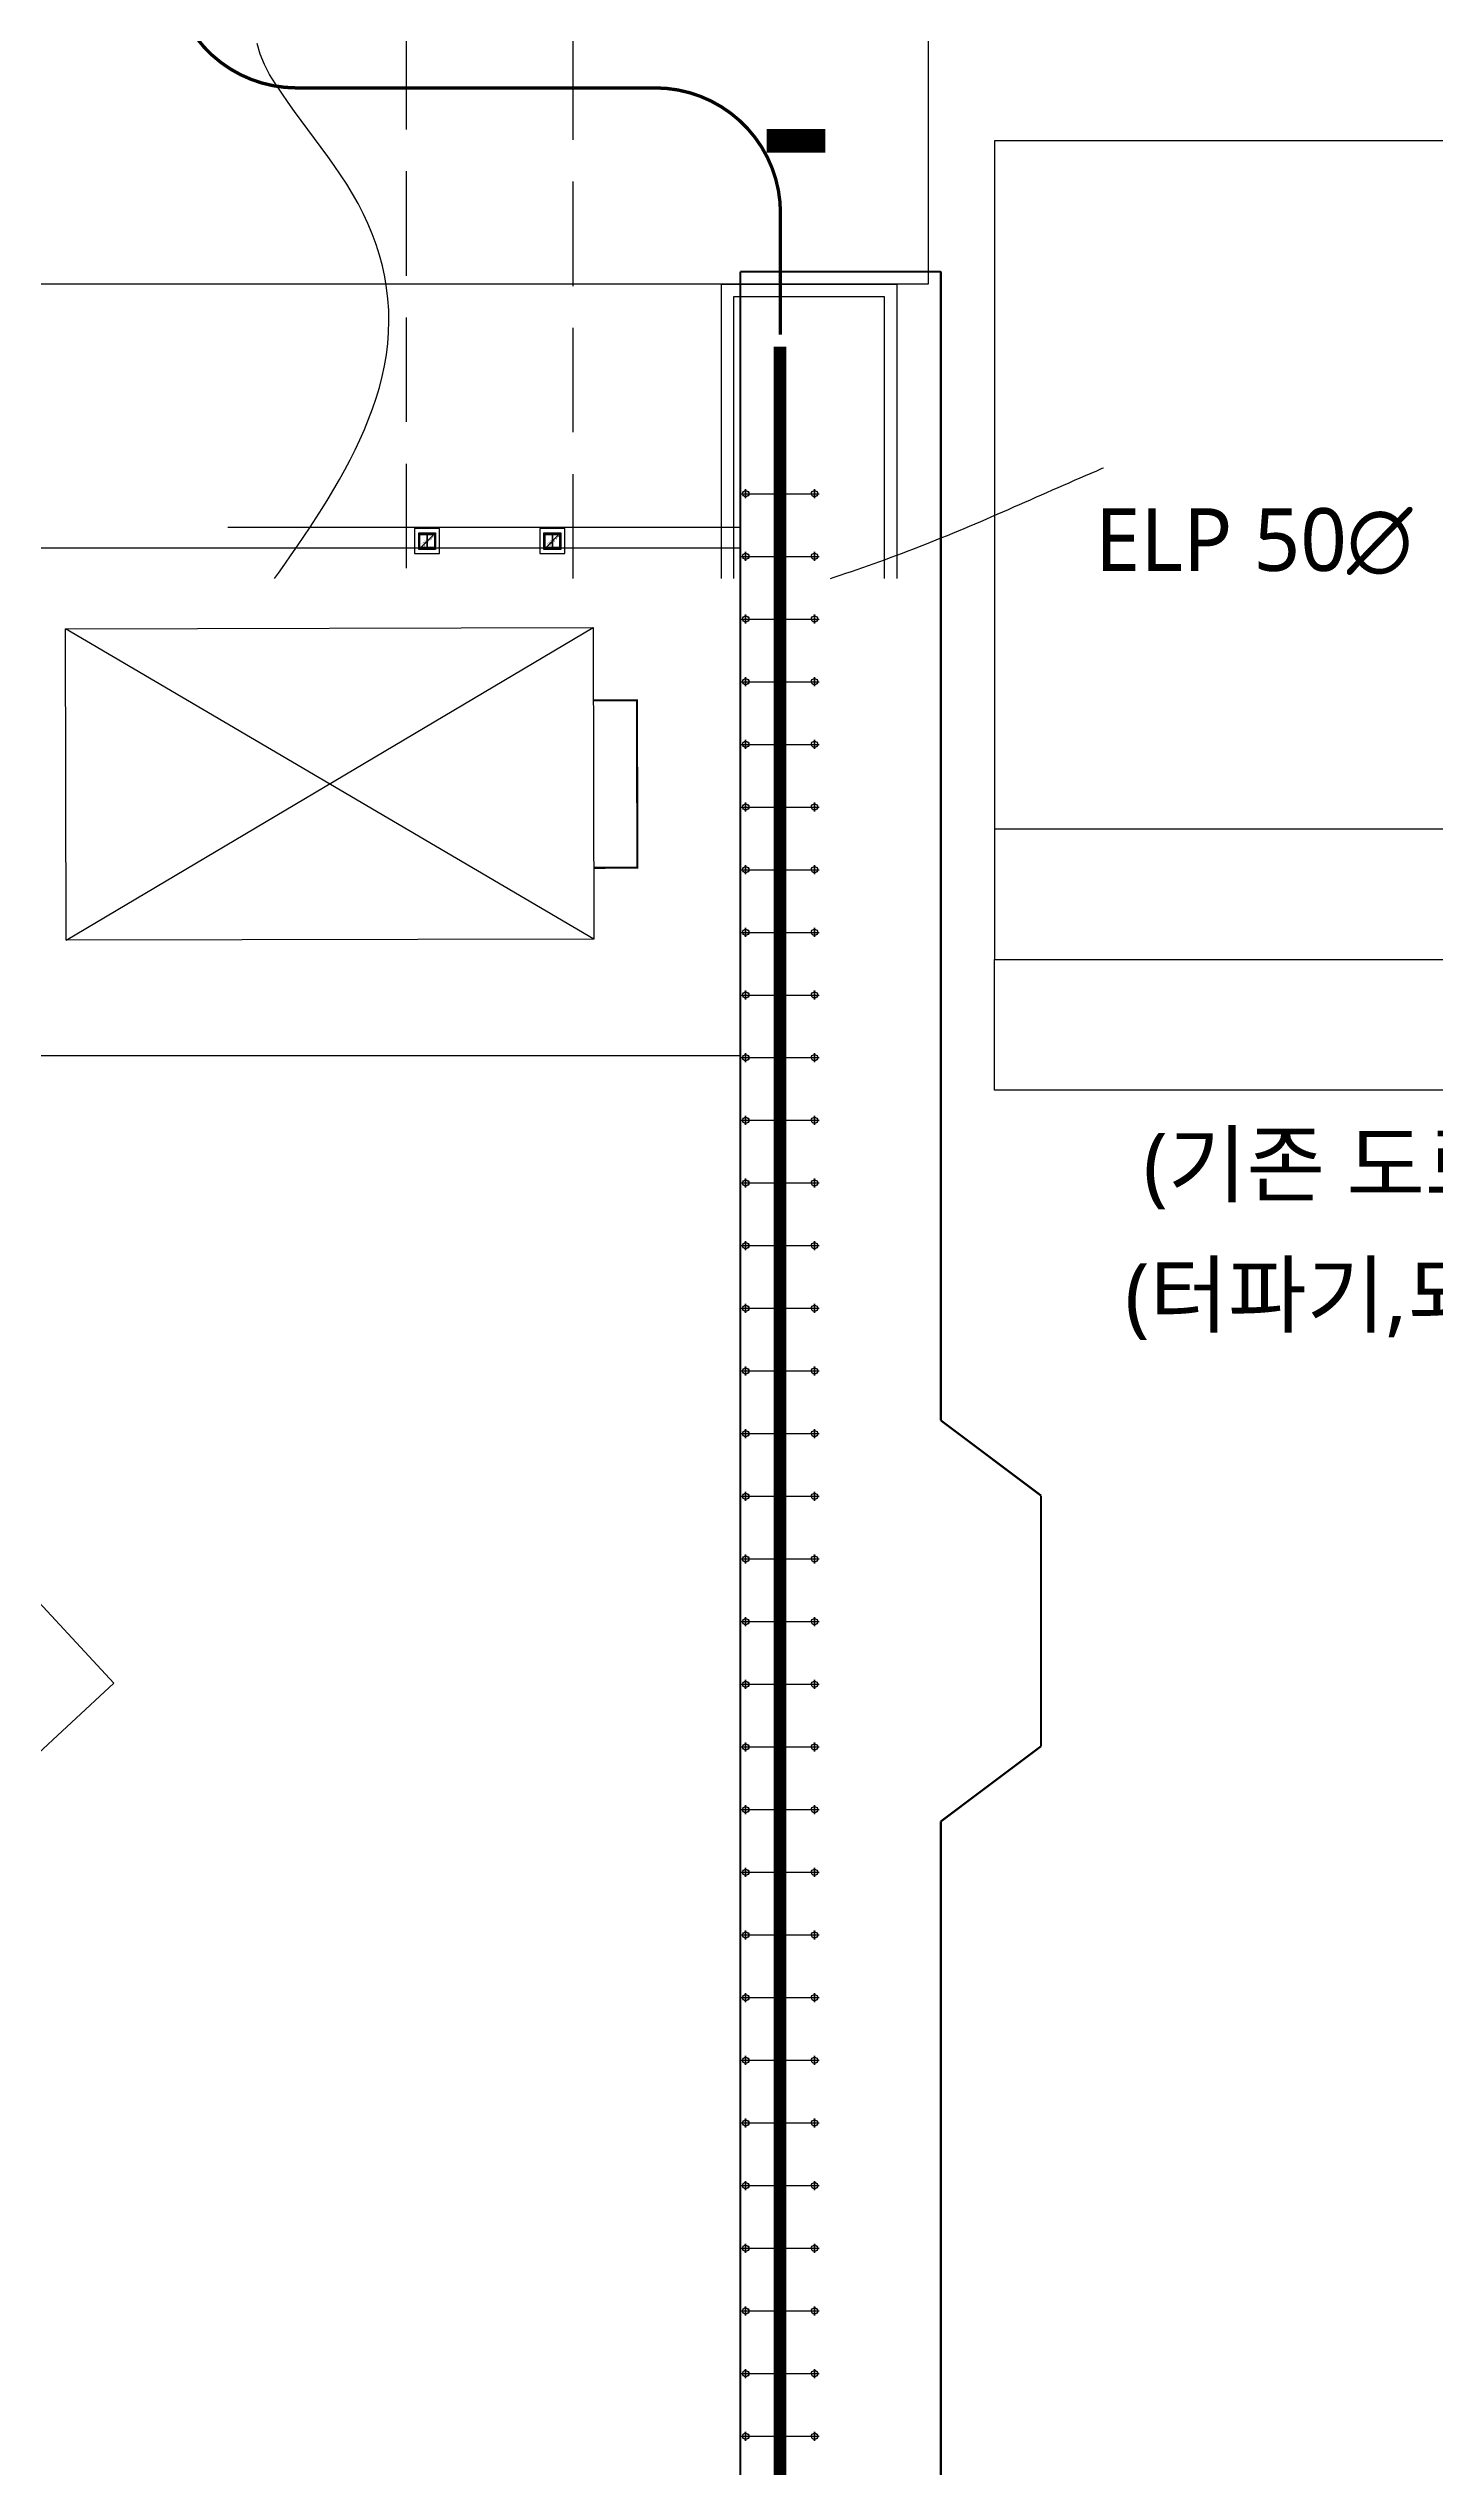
# Model space of a CAD drawing. Header units: millimetres. Extents: x 0 to 420500, y 0 to 297000.
# Drawn here: x 177700 to 210925, y 145487 to 203396 of the extents above; entities that cross this region are included whole.
import ezdxf
from ezdxf.enums import TextEntityAlignment as Align
from ezdxf.xclip import XClip

# ---------------------------------------------------------------- set-up
doc = ezdxf.new("R2010")
doc.units = ezdxf.units.MM
doc.header["$LTSCALE"] = 5000
doc.header["$XCLIPFRAME"] = 0
doc.linetypes.add('DASH', pattern=[0.35, 0.25, -0.1])
doc.linetypes.add('HIDDEN', pattern=[0.375, 0.25, -0.125])
doc.layers.get('Defpoints').update_dxf_attribs({"color": 167})
for name, color, linetype in [('3131$0$SYM', 3, 'Continuous'), ('arch', 8, 'Continuous'), ('REV', 1, 'Continuous'), ('S2', 4, 'HIDDEN'), ('SYM', 3, 'Continuous'), ('TRAY', 3, 'Continuous'), ('TRAY1', 3, 'Continuous'), ('공동구', 8, 'Continuous')]:
    doc.layers.add(name, color=color, linetype=linetype)
doc.styles.add('GHS', font='malgun.ttf')
doc.styles.add('스타일1', font='malgun.ttf')

# ---------------------------------------------------------------- blocks, each defined once
blk = doc.blocks.new('I-Center 1층 평면도')
at = {"color": 0, "ltscale": 5}
for p, q in [((50, 350), (50, 19000)), ((50, 19000), (4250, 19000)), ((350, 350), (350, 18700)), ((350, 18700), (3950, 18700)), ((3950, 18700), (3950, -8424)), ((4250, 19000), (4250, -8300))]:
    blk.add_line(p, q, dxfattribs=at)
blk = doc.blocks.new('XR-현황측량도')
at = {"color": 0}
for points, elevation in [([(178982, 60665), (179138, 60882), (179138, 60882), (179293, 61100), (179293, 61100), (179449, 61318), (179449, 61318), (179603, 61537), (179603, 61537), (179757, 61756), (179757, 61756), (179909, 61976), (179909, 61976), (180059, 62198), (180059, 62198), (180208, 62420), (180208, 62420), (180355, 62644), (180355, 62644), (180499, 62870), (180499, 62870), (180640, 63098), (180640, 63098), (180777, 63327), (180777, 63327), (180911, 63559), (180911, 63559), (181041, 63793), (181041, 63793), (181167, 64029), (181167, 64029), (181287, 64269), (181287, 64269), (181402, 64511), (181402, 64511), (181510, 64755), (181510, 64755), (181611, 65003), (181611, 65003), (181705, 65254), (181705, 65254), (181791, 65508), (181791, 65508), (181867, 65764), (181867, 65764), (181934, 66024), (181934, 66024), (181990, 66285), (181990, 66285), (182035, 66549), (182035, 66549), (182068, 66815), (182068, 66815), (182089, 67082), (182089, 67082), (182097, 67349), (182097, 67349), (182091, 67617), (182091, 67617), (182073, 67884), (182073, 67884), (182042, 68150), (182042, 68150), (181997, 68414), (181997, 68414), (181940, 68675), (181940, 68675), (181870, 68934), (181870, 68934), (181789, 69189), (181789, 69189), (181696, 69440), (181696, 69440), (181593, 69687), (181593, 69687), (181480, 69930), (181480, 69930), (181357, 70167), (181357, 70167), (181225, 70400), (181225, 70400), (181085, 70629), (181085, 70629), (180939, 70853), (180939, 70853), (180788, 71074), (180788, 71074), (180634, 71293), (180634, 71293), (180477, 71510), (180477, 71510), (180318, 71725), (180318, 71725), (180158, 71940), (180158, 71940), (179998, 72154), (179998, 72154), (179838, 72370), (179838, 72370), (179681, 72586), (179681, 72586), (179528, 72806), (179528, 72806), (179379, 73029), (179379, 73029), (179240, 73257), (179240, 73257), (179113, 73493), (179113, 73493), (179009, 73739), (179009, 73739), (178944, 73999)], 92000), ([(188616, 59976), (188755, 60016), (188755, 60016), (188894, 60055), (188894, 60055), (189033, 60095), (189033, 60095), (189172, 60135), (189172, 60135), (189310, 60174), (189310, 60174), (189449, 60214), (189449, 60214), (189588, 60254), (189588, 60254), (189726, 60294), (189726, 60294), (189865, 60334), (189865, 60334), (190004, 60374), (190004, 60374), (190142, 60415), (190142, 60415), (190281, 60455), (190281, 60455), (190419, 60496), (190419, 60496), (190558, 60537), (190558, 60537), (190696, 60578), (190696, 60578), (190835, 60619), (190835, 60619), (190973, 60660), (190973, 60660), (191111, 60702), (191111, 60702), (191249, 60744), (191249, 60744), (191387, 60786), (191387, 60786), (191525, 60828), (191525, 60828), (191663, 60871), (191663, 60871), (191801, 60914), (191801, 60914), (191939, 60957), (191939, 60957), (192077, 61001), (192077, 61001), (192214, 61045), (192214, 61045), (192351, 61089), (192351, 61089), (192489, 61133), (192489, 61133), (192626, 61178), (192626, 61178), (192763, 61223), (192763, 61223), (192900, 61269), (192900, 61269), (193037, 61315), (193037, 61315), (193174, 61362), (193174, 61362), (193310, 61408), (193310, 61408), (193446, 61456), (193446, 61456), (193583, 61503), (193583, 61503), (193719, 61552), (193719, 61552), (193855, 61600), (193855, 61600), (193990, 61649), (193990, 61649), (194126, 61699), (194126, 61699), (194261, 61749), (194261, 61749), (194396, 61800), (194396, 61800), (194531, 61851), (194531, 61851), (194666, 61903), (194666, 61903), (194801, 61955), (194801, 61955), (194935, 62008), (194935, 62008), (195069, 62061), (195069, 62061), (195203, 62115), (195203, 62115), (195337, 62169), (195337, 62169), (195471, 62223), (195471, 62223), (195604, 62278), (195604, 62278), (195738, 62334), (195738, 62334), (195871, 62390), (195871, 62390), (196004, 62446), (196004, 62446), (196137, 62502), (196137, 62502), (196269, 62558), (196269, 62558), (196402, 62615), (196402, 62615), (196535, 62672), (196535, 62672), (196667, 62730), (196667, 62730), (196800, 62787), (196800, 62787), (196932, 62845), (196932, 62845), (197064, 62903), (197064, 62903), (197196, 62961), (197196, 62961), (197329, 63019), (197329, 63019), (197461, 63077), (197461, 63077), (197593, 63135), (197593, 63135), (197725, 63193), (197725, 63193), (197857, 63251), (197857, 63251), (197989, 63310), (197989, 63310), (198121, 63368), (198121, 63368), (198253, 63426), (198253, 63426), (198386, 63484), (198386, 63484), (198518, 63542), (198518, 63542), (198650, 63599), (198650, 63599), (198783, 63657), (198783, 63657), (198915, 63714), (198915, 63714), (199047, 63772), (199047, 63772), (199180, 63829), (199180, 63829), (199313, 63885), (199313, 63885), (199446, 63942), (199446, 63942), (199579, 63998), (199579, 63998), (199712, 64054), (199712, 64054), (199845, 64110), (199845, 64110), (199978, 64165), (199978, 64165), (200112, 64220), (200112, 64220), (200246, 64274), (200246, 64274), (200380, 64328), (200380, 64328), (200514, 64381), (200514, 64381), (200648, 64434), (200648, 64434), (200782, 64487), (200782, 64487), (200917, 64539), (200917, 64539), (201052, 64590), (201052, 64590), (201187, 64641), (201187, 64641), (201323, 64691), (201323, 64691), (201458, 64740), (201458, 64740), (201594, 64789), (201594, 64789), (201730, 64837), (201730, 64837), (201867, 64884), (201867, 64884), (202003, 64931), (202003, 64931), (202140, 64977), (202140, 64977), (202277, 65022), (202277, 65022), (202415, 65066), (202415, 65066), (202552, 65109), (202552, 65109), (202691, 65151), (202691, 65151), (202829, 65192), (202829, 65192), (202967, 65233), (202967, 65233), (203106, 65272), (203106, 65272), (203245, 65311), (203245, 65311), (203385, 65348), (203385, 65348), (203524, 65385), (203524, 65385), (203664, 65421), (203664, 65421), (203804, 65456), (203804, 65456), (203945, 65490), (203945, 65490), (204085, 65523), (204085, 65523), (204226, 65556), (204226, 65556), (204367, 65587), (204367, 65587), (204508, 65618), (204508, 65618), (204649, 65648), (204649, 65648), (204790, 65677), (204790, 65677), (204932, 65706), (204932, 65706), (205073, 65734), (205073, 65734), (205215, 65761), (205215, 65761), (205357, 65787), (205357, 65787), (205499, 65813), (205499, 65813), (205641, 65838), (205641, 65838), (205783, 65863), (205783, 65863), (205926, 65887), (205926, 65887), (206068, 65910), (206068, 65910), (206211, 65933), (206211, 65933), (206353, 65955), (206353, 65955), (206496, 65976), (206496, 65976), (206639, 65997), (206639, 65997), (206782, 66018), (206782, 66018), (206925, 66038), (206925, 66038), (207068, 66057), (207068, 66057), (207211, 66077)], 91000), ([(190236, 58625), (190304, 58515), (190304, 58515), (190372, 58406), (190372, 58406), (190439, 58296), (190439, 58296), (190505, 58185), (190505, 58185), (190572, 58075), (190572, 58075), (190637, 57964), (190637, 57964), (190701, 57852), (190701, 57852), (190764, 57740), (190764, 57740), (190826, 57627), (190826, 57627), (190887, 57513), (190887, 57513), (190946, 57398), (190946, 57398), (191003, 57283), (191003, 57283), (191058, 57166), (191058, 57166), (191111, 57049), (191111, 57049), (191161, 56930), (191161, 56930), (191210, 56811), (191210, 56811), (191255, 56690), (191255, 56690), (191298, 56569), (191298, 56569), (191338, 56446), (191338, 56446), (191376, 56323), (191376, 56323), (191411, 56199), (191411, 56199), (191445, 56075), (191445, 56075), (191478, 55950), (191478, 55950), (191510, 55825), (191510, 55825), (191541, 55700), (191541, 55700), (191573, 55575), (191573, 55575), (191605, 55451), (191605, 55451), (191638, 55326), (191638, 55326), (191673, 55202), (191673, 55202), (191709, 55078), (191709, 55078), (191748, 54956), (191748, 54956), (191790, 54834), (191790, 54834), (191835, 54713), (191835, 54713), (191885, 54594), (191885, 54594), (191939, 54477), (191939, 54477), (191999, 54363), (191999, 54363), (192064, 54252), (192064, 54252), (192136, 54145), (192136, 54145), (192214, 54043), (192214, 54043), (192300, 53947), (192300, 53947), (192391, 53856), (192391, 53856), (192488, 53771), (192488, 53771), (192590, 53692), (192590, 53692), (192696, 53618), (192696, 53618), (192805, 53550), (192805, 53550), (192917, 53486), (192917, 53486), (193032, 53428), (193032, 53428), (193149, 53374), (193149, 53374), (193268, 53324), (193268, 53324), (193388, 53278), (193388, 53278), (193510, 53236), (193510, 53236), (193633, 53197), (193633, 53197), (193757, 53162), (193757, 53162), (193881, 53129), (193881, 53129), (194007, 53100), (194007, 53100), (194133, 53073), (194133, 53073), (194259, 53048), (194259, 53048), (194386, 53026), (194386, 53026), (194513, 53006), (194513, 53006), (194641, 52988), (194641, 52988), (194769, 52972), (194769, 52972), (194897, 52958), (194897, 52958), (195025, 52945), (195025, 52945), (195154, 52934), (195154, 52934), (195282, 52925), (195282, 52925), (195411, 52917), (195411, 52917), (195540, 52911), (195540, 52911), (195668, 52906), (195668, 52906), (195797, 52903), (195797, 52903), (195926, 52900), (195926, 52900), (196055, 52899), (196055, 52899), (196184, 52899), (196184, 52899), (196312, 52899), (196312, 52899), (196441, 52901), (196441, 52901), (196570, 52903), (196570, 52903), (196699, 52906), (196699, 52906), (196828, 52910), (196828, 52910), (196957, 52913), (196957, 52913), (197085, 52917), (197085, 52917), (197214, 52922), (197214, 52922), (197343, 52926), (197343, 52926), (197472, 52930), (197472, 52930), (197601, 52934), (197601, 52934), (197729, 52939), (197729, 52939), (197858, 52943), (197858, 52943), (197987, 52947), (197987, 52947), (198116, 52951), (198116, 52951), (198245, 52955), (198245, 52955), (198373, 52959), (198373, 52959), (198502, 52963), (198502, 52963), (198631, 52967), (198631, 52967), (198760, 52971), (198760, 52971), (198889, 52975), (198889, 52975), (199017, 52979), (199017, 52979), (199146, 52983), (199146, 52983), (199275, 52987), (199275, 52987), (199404, 52990), (199404, 52990), (199533, 52994), (199533, 52994), (199661, 52998), (199661, 52998), (199790, 53001), (199790, 53001), (199919, 53005), (199919, 53005), (200048, 53008), (200048, 53008), (200177, 53011), (200177, 53011), (200305, 53014), (200305, 53014), (200434, 53018), (200434, 53018), (200563, 53021), (200563, 53021), (200692, 53024), (200692, 53024), (200821, 53026), (200821, 53026), (200950, 53029), (200950, 53029), (201078, 53032), (201078, 53032), (201207, 53034), (201207, 53034), (201336, 53037), (201336, 53037), (201465, 53039), (201465, 53039), (201594, 53041), (201594, 53041), (201723, 53043), (201723, 53043), (201851, 53045), (201851, 53045), (201980, 53047), (201980, 53047), (202109, 53049), (202109, 53049), (202238, 53051), (202238, 53051), (202367, 53052), (202367, 53052), (202496, 53054), (202496, 53054), (202624, 53055), (202624, 53055), (202753, 53056), (202753, 53056), (202882, 53057), (202882, 53057), (203011, 53058), (203011, 53058), (203140, 53058), (203140, 53058), (203269, 53059), (203269, 53059), (203398, 53059), (203398, 53059), (203526, 53059), (203526, 53059), (203655, 53059), (203655, 53059), (203784, 53059), (203784, 53059), (203913, 53059), (203913, 53059), (204042, 53059), (204042, 53059), (204171, 53058), (204171, 53058), (204300, 53057), (204300, 53057), (204428, 53056), (204428, 53056), (204557, 53055), (204557, 53055), (204686, 53054), (204686, 53054), (204815, 53052), (204815, 53052), (204944, 53051), (204944, 53051), (205073, 53049), (205073, 53049), (205202, 53047), (205202, 53047), (205330, 53045), (205330, 53045), (205459, 53042), (205459, 53042), (205588, 53040), (205588, 53040), (205717, 53037), (205717, 53037), (205846, 53034), (205846, 53034), (205975, 53031), (205975, 53031), (206103, 53027), (206103, 53027), (206232, 53024), (206232, 53024), (206361, 53020), (206361, 53020), (206490, 53016), (206490, 53016), (206619, 53012), (206619, 53012), (206747, 53008), (206747, 53008), (206876, 53003), (206876, 53003), (207005, 52998), (207005, 52998), (207134, 52993), (207134, 52993), (207262, 52988)], 90000)]:
    blk.add_lwpolyline(points, dxfattribs=dict(at, elevation=elevation))
blk = doc.blocks.new('*U44')
at = {"color": 0}
for p, q in [((172, 379), (0, 379)), ((172, 21), (0, 21)), ((194, 357), (194, 43)), ((207, 357), (207, 43)), ((228, 379), (400, 379)), ((228, 21), (400, 21))]:
    blk.add_line(p, q, dxfattribs=at)
for points in [[(400, 379), (400, 400), (0, 400), (0, 379)], [(0, 21), (0, 0), (400, 0), (400, 21)]]:
    blk.add_lwpolyline(points, dxfattribs=at)
for centre, start, end in [((172, 357), 0, 90), ((172, 43), 270, 0), ((228, 357), 90, 180), ((228, 43), 180, 270)]:
    blk.add_arc(centre, 22, start, end, dxfattribs=at)
blk = doc.blocks.new('S-SC21')
at = {"color": 0}
blk.add_line((-175, -175), (175, 175), dxfattribs=at)
for points in [[(-200, 200), (200, 200), (200, -200), (-200, -200)], [(-175, 175), (175, 175), (175, -175), (-175, -175)]]:
    blk.add_lwpolyline(points, close=True, dxfattribs=at)
blk.add_lwpolyline([(-175, -175), (175, -175), (175, -156), (25, -156, -0.414214), (6, -137), (6, 137, -0.414214), (25, 156), (175, 156), (175, 175), (-175, 175), (-175, 156), (-25, 156, -0.414214), (-6, 137), (-6, -137, -0.414214), (-25, -156), (-175, -156)], format="xyb", close=True, dxfattribs=at)
at = {"color": 0, "style": '스타일1'}
for s, p in [('S-SC21', (-107, -94)), ('350X350X12X19', (-80, -143))]:
    blk.add_text(s, height=35, rotation=45, dxfattribs=at).set_placement(p)
blk = doc.blocks.new('XR-PLAN', base_point=(461, 408))
at = {"layer": 'arch', "linetype": 'DASH', "ltscale": 2}
blk.add_lwpolyline([(109000, 11490), (109000, 42600), (105000, 42600), (105000, 11590)], dxfattribs=at)
at = {"layer": 'arch'}
for points in [[(105800, 26450), (105800, 27050), (105200, 27050), (105200, 26450)], [(105800, 26450), (105800, 27050), (105200, 27050), (105200, 26450)], [(108800, 26450), (108800, 27050), (108200, 27050), (108200, 26450)], [(108800, 26450), (108800, 27050), (108200, 27050), (108200, 26450)]]:
    blk.add_lwpolyline(points, close=True, dxfattribs=at)
at = {"layer": 'Defpoints'}
blk.add_lwpolyline([(117500, 32900), (32300, 32900), (32300, 95100), (117500, 95100)], close=True, dxfattribs=at)
at = {"layer": 'arch'}
ref = blk.add_blockref('XR-현황측량도', (-77510, -35338), dxfattribs=at)
XClip(ref).set_block_clipping_path([(86810.4680804907, 39538.2997129494), (224210.4680804907, 149938.2997129495)])
ref = blk.add_blockref('I-Center 1층 평면도', (112500, 13900), dxfattribs=at)
XClip(ref).set_block_clipping_path([(-103200.0000000001, -9700.0000000002), (34199.9999999998, 100700)])
at = {"layer": 'arch', "xscale": -1, "rotation": 359.9999999999983}
for p in [(105700, 26550), (108700, 26550)]:
    blk.add_blockref('*U44', p, dxfattribs=at)
at = {"layer": 'arch'}
for p in [(105500, 26750), (108500, 26750)]:
    blk.add_blockref('S-SC21', p, dxfattribs=at)
blk = doc.blocks.new('XR-배치도', base_point=(461, 408))
at = {"layer": 'arch'}
for p, q in [((338643, 375411), (305391, 339557)), ((338288, 375764), (329940, 366763)), ((329074, 362261), (337649, 371549)), ((337649, 371549), (343128, 366490)), ((347562, 367162), (278832, 293054)), ((347562, 367162), (278832, 293054)), ((347562, 367162), (278832, 293054)), ((347562, 367162), (391173, 326716)), ((347562, 367162), (391173, 326716)), ((347562, 367162), (391173, 326716)), ((343128, 366490), (334553, 357203)), ((334553, 357203), (329074, 362261))]:
    blk.add_line(p, q, dxfattribs=at)
for points in [[(334553, 357203), (337649, 371549)], [(343128, 366490), (329074, 362261)]]:
    blk.add_lwpolyline(points, dxfattribs=at)
at = {"layer": 'arch', "const_width": 50}
blk.add_lwpolyline([(341874, 367648), (342582, 368415), (339638, 371132), (338930, 370366)], dxfattribs=at)
at = {"layer": 'arch'}
blk.add_lwpolyline([(338367, 345944), (348367, 345944), (348367, 337644), (338367, 337644)], close=True, dxfattribs=at)
ref = blk.add_blockref('XR-PLAN', (281311, 275111), dxfattribs=dict(rotation=47.15620461600879))
XClip(ref).set_block_clipping_path([(10268.6550578449, 25854.0591988688), (121697.9567652801, 114201.9318804346)])

msp = doc.modelspace()

# ---------------------------------------------------------------- linework, layer by layer
at = {"const_width": 80}
msp.add_lwpolyline([(180644, 222928), (180644, 205450, 0.414214), (183644, 202450), (192234, 202450, -0.414214), (195234, 199450), (195234, 196544)], format="xyb", dxfattribs=at)
at = {"layer": '3131$0$SYM', "color": 6}
msp.add_lwpolyline([(194906, 201183, 560, 560, 0), (196306, 201183, 0, 0, 0), (200356, 201183, 0, 0, 0)], format="xyseb", dxfattribs=at)
at = {"layer": 'SYM', "color": 6}
msp.add_line((200356, 184712), (243110, 184712), dxfattribs=at)
msp.add_lwpolyline([(200356, 181587), (243110, 181587), (243110, 178462), (200356, 178462)], close=True, dxfattribs=at)
at = {"layer": '공동구'}
for p, q in [((194274, 198054), (199074, 198054)), ((199074, 198054), (199074, 170554))]:
    msp.add_line(p, q, dxfattribs=at)
at = {"layer": '공동구', "const_width": 50}
for points in [[(194274, 198054), (199074, 198054)], [(194274, 198054), (194274, 115354)], [(199074, 198054), (199074, 170554)], [(199074, 170554), (201474, 168754)], [(201474, 168754), (201474, 162754)], [(199074, 160954), (201474, 162754)], [(199074, 160954), (199074, 138754)]]:
    msp.add_lwpolyline(points, dxfattribs=at)

# ---------------------------------------------------------------- block references
at = {"layer": 'TRAY'}
ref = msp.add_blockref('XR-배치도', (-310663, 184385), dxfattribs=dict(at, rotation=312.8437953840571))
XClip(ref).set_block_clipping_path([(355016.7243769546, 126994.5435289501), (152650.6807000034, 314675.0815890764), (386231.3503509208, 566532.8207304992), (588597.394027872, 378852.2826703729)])

# ---------------------------------------------------------------- texts
at = {"layer": 'SYM', "style": 'GHS'}
msp.add_text('ELP 50∅', height=1500, dxfattribs=at).set_placement((202765, 191639), align=Align.MIDDLE_LEFT)
for s, p in [('(기존 도로 컷팅 및 터파기후 배관배선 신설)', (222036, 176687)), ('(터파기,되메우기 및 도로포장은 토목공사분)', (222036, 173562))]:
    msp.add_text(s, height=1500, dxfattribs=at).set_placement(p, align=Align.MIDDLE_CENTER)

# ---------------------------------------------------------------- next in the draw order: wipeouts: each hides what was drawn before it
for points, layer in [([(200356, 181587), (243110, 181587), (243110, 178462), (200356, 178462)], 'REV'), ([(195974, 133182), (195974, 194195), (194474, 194195), (194474, 133182)], 'TRAY')]:
    msp.add_wipeout(points).dxf.layer = layer

# ---------------------------------------------------------------- next in the draw order: linework, layer by layer
at = {"layer": 'S2', "const_width": 300}
msp.add_lwpolyline([(195224, 196253), (195224, 133079, 0.129962), (195277, 132882), (198075, 127959, -0.129962), (198128, 127761), (198128, 115598, -0.086455), (198104, 115463), (185680, 80888, 0.086455), (185657, 80753), (185657, 70122)], format="xyb", dxfattribs=at)
at = {"layer": 'SYM', "color": 6}
msp.add_lwpolyline([(211478, 184712), (211478, 201183), (200356, 201183), (200356, 181587), (211478, 181587)], dxfattribs=at)
msp.add_lwpolyline([(200356, 181587), (243110, 181587), (243110, 178462), (200356, 178462)], close=True, dxfattribs=at)
at = {"layer": 'TRAY1', "color": 6}
for points in [[(194289, 192737), (194324, 192737), (194329, 192764), (194346, 192790), (194374, 192808), (194399, 192812), (194399, 192847), (194399, 192812), (194428, 192807), (194454, 192789), (194469, 192764), (194474, 192737), (194468, 192707), (194453, 192684), (194430, 192669), (194399, 192662), (194399, 192627), (194399, 192662), (194369, 192668), (194346, 192685), (194329, 192710), (194324, 192737), (194399, 192737), (194399, 192812), (194399, 192662), (194399, 192737), (194399, 192737), (196049, 192737), (196049, 192662), (196049, 192812), (196049, 192737), (196124, 192737), (196119, 192710), (196103, 192685), (196079, 192668), (196049, 192662), (196049, 192627), (196049, 192662), (196019, 192669), (195996, 192684), (195981, 192707), (195974, 192737), (195979, 192764), (195995, 192789), (196021, 192807), (196049, 192812), (196049, 192847), (196049, 192812), (196075, 192808), (196103, 192790), (196119, 192764), (196124, 192737), (196160, 192737)], [(194289, 191237), (194324, 191237), (194329, 191264), (194346, 191290), (194374, 191308), (194399, 191312), (194399, 191347), (194399, 191312), (194428, 191307), (194454, 191289), (194469, 191264), (194474, 191237), (194468, 191207), (194453, 191184), (194430, 191169), (194399, 191162), (194399, 191127), (194399, 191162), (194369, 191168), (194346, 191185), (194329, 191210), (194324, 191237), (194399, 191237), (194399, 191312), (194399, 191162), (194399, 191237), (194399, 191237), (196049, 191237), (196049, 191162), (196049, 191312), (196049, 191237), (196124, 191237), (196119, 191210), (196103, 191185), (196079, 191168), (196049, 191162), (196049, 191127), (196049, 191162), (196019, 191169), (195996, 191184), (195981, 191207), (195974, 191237), (195979, 191264), (195995, 191289), (196021, 191307), (196049, 191312), (196049, 191347), (196049, 191312), (196075, 191308), (196103, 191290), (196119, 191264), (196124, 191237), (196160, 191237)], [(194289, 189737), (194324, 189737), (194329, 189764), (194346, 189790), (194374, 189808), (194399, 189812), (194399, 189847), (194399, 189812), (194428, 189807), (194454, 189789), (194469, 189764), (194474, 189737), (194468, 189707), (194453, 189684), (194430, 189669), (194399, 189662), (194399, 189627), (194399, 189662), (194369, 189668), (194346, 189685), (194329, 189710), (194324, 189737), (194399, 189737), (194399, 189812), (194399, 189662), (194399, 189737), (194399, 189737), (196049, 189737), (196049, 189662), (196049, 189812), (196049, 189737), (196124, 189737), (196119, 189710), (196103, 189685), (196079, 189668), (196049, 189662), (196049, 189627), (196049, 189662), (196019, 189669), (195996, 189684), (195981, 189707), (195974, 189737), (195979, 189764), (195995, 189789), (196021, 189807), (196049, 189812), (196049, 189847), (196049, 189812), (196075, 189808), (196103, 189790), (196119, 189764), (196124, 189737), (196160, 189737)], [(194289, 188237), (194324, 188237), (194329, 188264), (194346, 188290), (194374, 188308), (194399, 188312), (194399, 188347), (194399, 188312), (194428, 188307), (194454, 188289), (194469, 188264), (194474, 188237), (194468, 188207), (194453, 188184), (194430, 188169), (194399, 188162), (194399, 188127), (194399, 188162), (194369, 188168), (194346, 188185), (194329, 188210), (194324, 188237), (194399, 188237), (194399, 188312), (194399, 188162), (194399, 188237), (194399, 188237), (196049, 188237), (196049, 188162), (196049, 188312), (196049, 188237), (196124, 188237), (196119, 188210), (196103, 188185), (196079, 188168), (196049, 188162), (196049, 188127), (196049, 188162), (196019, 188169), (195996, 188184), (195981, 188207), (195974, 188237), (195979, 188264), (195995, 188289), (196021, 188307), (196049, 188312), (196049, 188347), (196049, 188312), (196075, 188308), (196103, 188290), (196119, 188264), (196124, 188237), (196160, 188237)], [(194289, 186737), (194324, 186737), (194329, 186764), (194346, 186790), (194374, 186808), (194399, 186812), (194399, 186847), (194399, 186812), (194428, 186807), (194454, 186789), (194469, 186764), (194474, 186737), (194468, 186707), (194453, 186684), (194430, 186669), (194399, 186662), (194399, 186627), (194399, 186662), (194369, 186668), (194346, 186685), (194329, 186710), (194324, 186737), (194399, 186737), (194399, 186812), (194399, 186662), (194399, 186737), (194399, 186737), (196049, 186737), (196049, 186662), (196049, 186812), (196049, 186737), (196124, 186737), (196119, 186710), (196103, 186685), (196079, 186668), (196049, 186662), (196049, 186627), (196049, 186662), (196019, 186669), (195996, 186684), (195981, 186707), (195974, 186737), (195979, 186764), (195995, 186789), (196021, 186807), (196049, 186812), (196049, 186847), (196049, 186812), (196075, 186808), (196103, 186790), (196119, 186764), (196124, 186737), (196160, 186737)], [(194289, 185237), (194324, 185237), (194329, 185264), (194346, 185290), (194374, 185308), (194399, 185312), (194399, 185347), (194399, 185312), (194428, 185307), (194454, 185289), (194469, 185264), (194474, 185237), (194468, 185207), (194453, 185184), (194430, 185169), (194399, 185162), (194399, 185127), (194399, 185162), (194369, 185168), (194346, 185185), (194329, 185210), (194324, 185237), (194399, 185237), (194399, 185312), (194399, 185162), (194399, 185237), (194399, 185237), (196049, 185237), (196049, 185162), (196049, 185312), (196049, 185237), (196124, 185237), (196119, 185210), (196103, 185185), (196079, 185168), (196049, 185162), (196049, 185127), (196049, 185162), (196019, 185169), (195996, 185184), (195981, 185207), (195974, 185237), (195979, 185264), (195995, 185289), (196021, 185307), (196049, 185312), (196049, 185347), (196049, 185312), (196075, 185308), (196103, 185290), (196119, 185264), (196124, 185237), (196160, 185237)], [(194289, 183737), (194324, 183737), (194329, 183764), (194346, 183790), (194374, 183808), (194399, 183812), (194399, 183847), (194399, 183812), (194428, 183807), (194454, 183789), (194469, 183764), (194474, 183737), (194468, 183707), (194453, 183684), (194430, 183669), (194399, 183662), (194399, 183627), (194399, 183662), (194369, 183668), (194346, 183685), (194329, 183710), (194324, 183737), (194399, 183737), (194399, 183812), (194399, 183662), (194399, 183737), (194399, 183737), (196049, 183737), (196049, 183662), (196049, 183812), (196049, 183737), (196124, 183737), (196119, 183710), (196103, 183685), (196079, 183668), (196049, 183662), (196049, 183627), (196049, 183662), (196019, 183669), (195996, 183684), (195981, 183707), (195974, 183737), (195979, 183764), (195995, 183789), (196021, 183807), (196049, 183812), (196049, 183847), (196049, 183812), (196075, 183808), (196103, 183790), (196119, 183764), (196124, 183737), (196160, 183737)], [(194289, 182237), (194324, 182237), (194329, 182264), (194346, 182290), (194374, 182308), (194399, 182312), (194399, 182347), (194399, 182312), (194428, 182307), (194454, 182289), (194469, 182264), (194474, 182237), (194468, 182207), (194453, 182184), (194430, 182169), (194399, 182162), (194399, 182127), (194399, 182162), (194369, 182168), (194346, 182185), (194329, 182210), (194324, 182237), (194399, 182237), (194399, 182312), (194399, 182162), (194399, 182237), (194399, 182237), (196049, 182237), (196049, 182162), (196049, 182312), (196049, 182237), (196124, 182237), (196119, 182210), (196103, 182185), (196079, 182168), (196049, 182162), (196049, 182127), (196049, 182162), (196019, 182169), (195996, 182184), (195981, 182207), (195974, 182237), (195979, 182264), (195995, 182289), (196021, 182307), (196049, 182312), (196049, 182347), (196049, 182312), (196075, 182308), (196103, 182290), (196119, 182264), (196124, 182237), (196160, 182237)], [(194289, 180737), (194324, 180737), (194329, 180764), (194346, 180790), (194374, 180808), (194399, 180812), (194399, 180847), (194399, 180812), (194428, 180807), (194454, 180789), (194469, 180764), (194474, 180737), (194468, 180707), (194453, 180684), (194430, 180669), (194399, 180662), (194399, 180627), (194399, 180662), (194369, 180668), (194346, 180685), (194329, 180710), (194324, 180737), (194399, 180737), (194399, 180812), (194399, 180662), (194399, 180737), (194399, 180737), (196049, 180737), (196049, 180662), (196049, 180812), (196049, 180737), (196124, 180737), (196119, 180710), (196103, 180685), (196079, 180668), (196049, 180662), (196049, 180627), (196049, 180662), (196019, 180669), (195996, 180684), (195981, 180707), (195974, 180737), (195979, 180764), (195995, 180789), (196021, 180807), (196049, 180812), (196049, 180847), (196049, 180812), (196075, 180808), (196103, 180790), (196119, 180764), (196124, 180737), (196160, 180737)], [(194289, 179237), (194324, 179237), (194329, 179264), (194346, 179290), (194374, 179308), (194399, 179312), (194399, 179347), (194399, 179312), (194428, 179307), (194454, 179289), (194469, 179264), (194474, 179237), (194468, 179207), (194453, 179184), (194430, 179169), (194399, 179162), (194399, 179127), (194399, 179162), (194369, 179168), (194346, 179185), (194329, 179210), (194324, 179237), (194399, 179237), (194399, 179312), (194399, 179162), (194399, 179237), (194399, 179237), (196049, 179237), (196049, 179162), (196049, 179312), (196049, 179237), (196124, 179237), (196119, 179210), (196103, 179185), (196079, 179168), (196049, 179162), (196049, 179127), (196049, 179162), (196019, 179169), (195996, 179184), (195981, 179207), (195974, 179237), (195979, 179264), (195995, 179289), (196021, 179307), (196049, 179312), (196049, 179347), (196049, 179312), (196075, 179308), (196103, 179290), (196119, 179264), (196124, 179237), (196160, 179237)], [(194289, 177737), (194324, 177737), (194329, 177764), (194346, 177790), (194374, 177808), (194399, 177812), (194399, 177847), (194399, 177812), (194428, 177807), (194454, 177789), (194469, 177764), (194474, 177737), (194468, 177707), (194453, 177684), (194430, 177669), (194399, 177662), (194399, 177627), (194399, 177662), (194369, 177668), (194346, 177685), (194329, 177710), (194324, 177737), (194399, 177737), (194399, 177812), (194399, 177662), (194399, 177737), (194399, 177737), (196049, 177737), (196049, 177662), (196049, 177812), (196049, 177737), (196124, 177737), (196119, 177710), (196103, 177685), (196079, 177668), (196049, 177662), (196049, 177627), (196049, 177662), (196019, 177669), (195996, 177684), (195981, 177707), (195974, 177737), (195979, 177764), (195995, 177789), (196021, 177807), (196049, 177812), (196049, 177847), (196049, 177812), (196075, 177808), (196103, 177790), (196119, 177764), (196124, 177737), (196160, 177737)], [(194289, 176237), (194324, 176237), (194329, 176264), (194346, 176290), (194374, 176308), (194399, 176312), (194399, 176347), (194399, 176312), (194428, 176307), (194454, 176289), (194469, 176264), (194474, 176237), (194468, 176207), (194453, 176184), (194430, 176169), (194399, 176162), (194399, 176127), (194399, 176162), (194369, 176168), (194346, 176185), (194329, 176210), (194324, 176237), (194399, 176237), (194399, 176312), (194399, 176162), (194399, 176237), (194399, 176237), (196049, 176237), (196049, 176162), (196049, 176312), (196049, 176237), (196124, 176237), (196119, 176210), (196103, 176185), (196079, 176168), (196049, 176162), (196049, 176127), (196049, 176162), (196019, 176169), (195996, 176184), (195981, 176207), (195974, 176237), (195979, 176264), (195995, 176289), (196021, 176307), (196049, 176312), (196049, 176347), (196049, 176312), (196075, 176308), (196103, 176290), (196119, 176264), (196124, 176237), (196160, 176237)], [(194289, 174737), (194324, 174737), (194329, 174764), (194346, 174790), (194374, 174808), (194399, 174812), (194399, 174847), (194399, 174812), (194428, 174807), (194454, 174789), (194469, 174764), (194474, 174737), (194468, 174707), (194453, 174684), (194430, 174669), (194399, 174662), (194399, 174627), (194399, 174662), (194369, 174668), (194346, 174685), (194329, 174710), (194324, 174737), (194399, 174737), (194399, 174812), (194399, 174662), (194399, 174737), (194399, 174737), (196049, 174737), (196049, 174662), (196049, 174812), (196049, 174737), (196124, 174737), (196119, 174710), (196103, 174685), (196079, 174668), (196049, 174662), (196049, 174627), (196049, 174662), (196019, 174669), (195996, 174684), (195981, 174707), (195974, 174737), (195979, 174764), (195995, 174789), (196021, 174807), (196049, 174812), (196049, 174847), (196049, 174812), (196075, 174808), (196103, 174790), (196119, 174764), (196124, 174737), (196160, 174737)], [(194289, 173237), (194324, 173237), (194329, 173264), (194346, 173290), (194374, 173308), (194399, 173312), (194399, 173347), (194399, 173312), (194428, 173307), (194454, 173289), (194469, 173264), (194474, 173237), (194468, 173207), (194453, 173184), (194430, 173169), (194399, 173162), (194399, 173127), (194399, 173162), (194369, 173168), (194346, 173185), (194329, 173210), (194324, 173237), (194399, 173237), (194399, 173312), (194399, 173162), (194399, 173237), (194399, 173237), (196049, 173237), (196049, 173162), (196049, 173312), (196049, 173237), (196124, 173237), (196119, 173210), (196103, 173185), (196079, 173168), (196049, 173162), (196049, 173127), (196049, 173162), (196019, 173169), (195996, 173184), (195981, 173207), (195974, 173237), (195979, 173264), (195995, 173289), (196021, 173307), (196049, 173312), (196049, 173347), (196049, 173312), (196075, 173308), (196103, 173290), (196119, 173264), (196124, 173237), (196160, 173237)], [(194289, 171737), (194324, 171737), (194329, 171764), (194346, 171790), (194374, 171808), (194399, 171812), (194399, 171847), (194399, 171812), (194428, 171807), (194454, 171789), (194469, 171764), (194474, 171737), (194468, 171707), (194453, 171684), (194430, 171669), (194399, 171662), (194399, 171627), (194399, 171662), (194369, 171668), (194346, 171685), (194329, 171710), (194324, 171737), (194399, 171737), (194399, 171812), (194399, 171662), (194399, 171737), (194399, 171737), (196049, 171737), (196049, 171662), (196049, 171812), (196049, 171737), (196124, 171737), (196119, 171710), (196103, 171685), (196079, 171668), (196049, 171662), (196049, 171627), (196049, 171662), (196019, 171669), (195996, 171684), (195981, 171707), (195974, 171737), (195979, 171764), (195995, 171789), (196021, 171807), (196049, 171812), (196049, 171847), (196049, 171812), (196075, 171808), (196103, 171790), (196119, 171764), (196124, 171737), (196160, 171737)], [(194289, 170237), (194324, 170237), (194329, 170264), (194346, 170290), (194374, 170308), (194399, 170312), (194399, 170347), (194399, 170312), (194428, 170307), (194454, 170289), (194469, 170264), (194474, 170237), (194468, 170207), (194453, 170184), (194430, 170169), (194399, 170162), (194399, 170127), (194399, 170162), (194369, 170168), (194346, 170185), (194329, 170210), (194324, 170237), (194399, 170237), (194399, 170312), (194399, 170162), (194399, 170237), (194399, 170237), (196049, 170237), (196049, 170162), (196049, 170312), (196049, 170237), (196124, 170237), (196119, 170210), (196103, 170185), (196079, 170168), (196049, 170162), (196049, 170127), (196049, 170162), (196019, 170169), (195996, 170184), (195981, 170207), (195974, 170237), (195979, 170264), (195995, 170289), (196021, 170307), (196049, 170312), (196049, 170347), (196049, 170312), (196075, 170308), (196103, 170290), (196119, 170264), (196124, 170237), (196160, 170237)], [(194289, 168737), (194324, 168737), (194329, 168764), (194346, 168790), (194374, 168808), (194399, 168812), (194399, 168847), (194399, 168812), (194428, 168807), (194454, 168789), (194469, 168764), (194474, 168737), (194468, 168707), (194453, 168684), (194430, 168669), (194399, 168662), (194399, 168627), (194399, 168662), (194369, 168668), (194346, 168685), (194329, 168710), (194324, 168737), (194399, 168737), (194399, 168812), (194399, 168662), (194399, 168737), (194399, 168737), (196049, 168737), (196049, 168662), (196049, 168812), (196049, 168737), (196124, 168737), (196119, 168710), (196103, 168685), (196079, 168668), (196049, 168662), (196049, 168627), (196049, 168662), (196019, 168669), (195996, 168684), (195981, 168707), (195974, 168737), (195979, 168764), (195995, 168789), (196021, 168807), (196049, 168812), (196049, 168847), (196049, 168812), (196075, 168808), (196103, 168790), (196119, 168764), (196124, 168737), (196160, 168737)], [(194289, 167237), (194324, 167237), (194329, 167264), (194346, 167290), (194374, 167308), (194399, 167312), (194399, 167347), (194399, 167312), (194428, 167307), (194454, 167289), (194469, 167264), (194474, 167237), (194468, 167207), (194453, 167184), (194430, 167169), (194399, 167162), (194399, 167127), (194399, 167162), (194369, 167168), (194346, 167185), (194329, 167210), (194324, 167237), (194399, 167237), (194399, 167312), (194399, 167162), (194399, 167237), (194399, 167237), (196049, 167237), (196049, 167162), (196049, 167312), (196049, 167237), (196124, 167237), (196119, 167210), (196103, 167185), (196079, 167168), (196049, 167162), (196049, 167127), (196049, 167162), (196019, 167169), (195996, 167184), (195981, 167207), (195974, 167237), (195979, 167264), (195995, 167289), (196021, 167307), (196049, 167312), (196049, 167347), (196049, 167312), (196075, 167308), (196103, 167290), (196119, 167264), (196124, 167237), (196160, 167237)], [(194289, 165737), (194324, 165737), (194329, 165764), (194346, 165790), (194374, 165808), (194399, 165812), (194399, 165847), (194399, 165812), (194428, 165807), (194454, 165789), (194469, 165764), (194474, 165737), (194468, 165707), (194453, 165684), (194430, 165669), (194399, 165662), (194399, 165627), (194399, 165662), (194369, 165668), (194346, 165685), (194329, 165710), (194324, 165737), (194399, 165737), (194399, 165812), (194399, 165662), (194399, 165737), (194399, 165737), (196049, 165737), (196049, 165662), (196049, 165812), (196049, 165737), (196124, 165737), (196119, 165710), (196103, 165685), (196079, 165668), (196049, 165662), (196049, 165627), (196049, 165662), (196019, 165669), (195996, 165684), (195981, 165707), (195974, 165737), (195979, 165764), (195995, 165789), (196021, 165807), (196049, 165812), (196049, 165847), (196049, 165812), (196075, 165808), (196103, 165790), (196119, 165764), (196124, 165737), (196160, 165737)], [(194289, 164237), (194324, 164237), (194329, 164264), (194346, 164290), (194374, 164308), (194399, 164312), (194399, 164347), (194399, 164312), (194428, 164307), (194454, 164289), (194469, 164264), (194474, 164237), (194468, 164207), (194453, 164184), (194430, 164169), (194399, 164162), (194399, 164127), (194399, 164162), (194369, 164168), (194346, 164185), (194329, 164210), (194324, 164237), (194399, 164237), (194399, 164312), (194399, 164162), (194399, 164237), (194399, 164237), (196049, 164237), (196049, 164162), (196049, 164312), (196049, 164237), (196124, 164237), (196119, 164210), (196103, 164185), (196079, 164168), (196049, 164162), (196049, 164127), (196049, 164162), (196019, 164169), (195996, 164184), (195981, 164207), (195974, 164237), (195979, 164264), (195995, 164289), (196021, 164307), (196049, 164312), (196049, 164347), (196049, 164312), (196075, 164308), (196103, 164290), (196119, 164264), (196124, 164237), (196160, 164237)], [(194289, 162737), (194324, 162737), (194329, 162764), (194346, 162790), (194374, 162808), (194399, 162812), (194399, 162847), (194399, 162812), (194428, 162807), (194454, 162789), (194469, 162764), (194474, 162737), (194468, 162707), (194453, 162684), (194430, 162669), (194399, 162662), (194399, 162627), (194399, 162662), (194369, 162668), (194346, 162685), (194329, 162710), (194324, 162737), (194399, 162737), (194399, 162812), (194399, 162662), (194399, 162737), (194399, 162737), (196049, 162737), (196049, 162662), (196049, 162812), (196049, 162737), (196124, 162737), (196119, 162710), (196103, 162685), (196079, 162668), (196049, 162662), (196049, 162627), (196049, 162662), (196019, 162669), (195996, 162684), (195981, 162707), (195974, 162737), (195979, 162764), (195995, 162789), (196021, 162807), (196049, 162812), (196049, 162847), (196049, 162812), (196075, 162808), (196103, 162790), (196119, 162764), (196124, 162737), (196160, 162737)], [(194289, 161237), (194324, 161237), (194329, 161264), (194346, 161290), (194374, 161308), (194399, 161312), (194399, 161347), (194399, 161312), (194428, 161307), (194454, 161289), (194469, 161264), (194474, 161237), (194468, 161207), (194453, 161184), (194430, 161169), (194399, 161162), (194399, 161127), (194399, 161162), (194369, 161168), (194346, 161185), (194329, 161210), (194324, 161237), (194399, 161237), (194399, 161312), (194399, 161162), (194399, 161237), (194399, 161237), (196049, 161237), (196049, 161162), (196049, 161312), (196049, 161237), (196124, 161237), (196119, 161210), (196103, 161185), (196079, 161168), (196049, 161162), (196049, 161127), (196049, 161162), (196019, 161169), (195996, 161184), (195981, 161207), (195974, 161237), (195979, 161264), (195995, 161289), (196021, 161307), (196049, 161312), (196049, 161347), (196049, 161312), (196075, 161308), (196103, 161290), (196119, 161264), (196124, 161237), (196160, 161237)], [(194289, 159737), (194324, 159737), (194329, 159764), (194346, 159790), (194374, 159808), (194399, 159812), (194399, 159847), (194399, 159812), (194428, 159807), (194454, 159789), (194469, 159764), (194474, 159737), (194468, 159707), (194453, 159684), (194430, 159669), (194399, 159662), (194399, 159627), (194399, 159662), (194369, 159668), (194346, 159685), (194329, 159710), (194324, 159737), (194399, 159737), (194399, 159812), (194399, 159662), (194399, 159737), (194399, 159737), (196049, 159737), (196049, 159662), (196049, 159812), (196049, 159737), (196124, 159737), (196119, 159710), (196103, 159685), (196079, 159668), (196049, 159662), (196049, 159627), (196049, 159662), (196019, 159669), (195996, 159684), (195981, 159707), (195974, 159737), (195979, 159764), (195995, 159789), (196021, 159807), (196049, 159812), (196049, 159847), (196049, 159812), (196075, 159808), (196103, 159790), (196119, 159764), (196124, 159737), (196160, 159737)], [(194289, 158237), (194324, 158237), (194329, 158264), (194346, 158290), (194374, 158308), (194399, 158312), (194399, 158347), (194399, 158312), (194428, 158307), (194454, 158289), (194469, 158264), (194474, 158237), (194468, 158207), (194453, 158184), (194430, 158169), (194399, 158162), (194399, 158127), (194399, 158162), (194369, 158168), (194346, 158185), (194329, 158210), (194324, 158237), (194399, 158237), (194399, 158312), (194399, 158162), (194399, 158237), (194399, 158237), (196049, 158237), (196049, 158162), (196049, 158312), (196049, 158237), (196124, 158237), (196119, 158210), (196103, 158185), (196079, 158168), (196049, 158162), (196049, 158127), (196049, 158162), (196019, 158169), (195996, 158184), (195981, 158207), (195974, 158237), (195979, 158264), (195995, 158289), (196021, 158307), (196049, 158312), (196049, 158347), (196049, 158312), (196075, 158308), (196103, 158290), (196119, 158264), (196124, 158237), (196160, 158237)], [(194289, 156737), (194324, 156737), (194329, 156764), (194346, 156790), (194374, 156808), (194399, 156812), (194399, 156847), (194399, 156812), (194428, 156807), (194454, 156789), (194469, 156764), (194474, 156737), (194468, 156707), (194453, 156684), (194430, 156669), (194399, 156662), (194399, 156627), (194399, 156662), (194369, 156668), (194346, 156685), (194329, 156710), (194324, 156737), (194399, 156737), (194399, 156812), (194399, 156662), (194399, 156737), (194399, 156737), (196049, 156737), (196049, 156662), (196049, 156812), (196049, 156737), (196124, 156737), (196119, 156710), (196103, 156685), (196079, 156668), (196049, 156662), (196049, 156627), (196049, 156662), (196019, 156669), (195996, 156684), (195981, 156707), (195974, 156737), (195979, 156764), (195995, 156789), (196021, 156807), (196049, 156812), (196049, 156847), (196049, 156812), (196075, 156808), (196103, 156790), (196119, 156764), (196124, 156737), (196160, 156737)], [(194289, 155237), (194324, 155237), (194329, 155264), (194346, 155290), (194374, 155308), (194399, 155312), (194399, 155347), (194399, 155312), (194428, 155307), (194454, 155289), (194469, 155264), (194474, 155237), (194468, 155207), (194453, 155184), (194430, 155169), (194399, 155162), (194399, 155127), (194399, 155162), (194369, 155168), (194346, 155185), (194329, 155210), (194324, 155237), (194399, 155237), (194399, 155312), (194399, 155162), (194399, 155237), (194399, 155237), (196049, 155237), (196049, 155162), (196049, 155312), (196049, 155237), (196124, 155237), (196119, 155210), (196103, 155185), (196079, 155168), (196049, 155162), (196049, 155127), (196049, 155162), (196019, 155169), (195996, 155184), (195981, 155207), (195974, 155237), (195979, 155264), (195995, 155289), (196021, 155307), (196049, 155312), (196049, 155347), (196049, 155312), (196075, 155308), (196103, 155290), (196119, 155264), (196124, 155237), (196160, 155237)], [(194289, 153737), (194324, 153737), (194329, 153764), (194346, 153790), (194374, 153808), (194399, 153812), (194399, 153847), (194399, 153812), (194428, 153807), (194454, 153789), (194469, 153764), (194474, 153737), (194468, 153707), (194453, 153684), (194430, 153669), (194399, 153662), (194399, 153627), (194399, 153662), (194369, 153668), (194346, 153685), (194329, 153710), (194324, 153737), (194399, 153737), (194399, 153812), (194399, 153662), (194399, 153737), (194399, 153737), (196049, 153737), (196049, 153662), (196049, 153812), (196049, 153737), (196124, 153737), (196119, 153710), (196103, 153685), (196079, 153668), (196049, 153662), (196049, 153627), (196049, 153662), (196019, 153669), (195996, 153684), (195981, 153707), (195974, 153737), (195979, 153764), (195995, 153789), (196021, 153807), (196049, 153812), (196049, 153847), (196049, 153812), (196075, 153808), (196103, 153790), (196119, 153764), (196124, 153737), (196160, 153737)], [(194289, 152237), (194324, 152237), (194329, 152264), (194346, 152290), (194374, 152308), (194399, 152312), (194399, 152347), (194399, 152312), (194428, 152307), (194454, 152289), (194469, 152264), (194474, 152237), (194468, 152207), (194453, 152184), (194430, 152169), (194399, 152162), (194399, 152127), (194399, 152162), (194369, 152168), (194346, 152185), (194329, 152210), (194324, 152237), (194399, 152237), (194399, 152312), (194399, 152162), (194399, 152237), (194399, 152237), (196049, 152237), (196049, 152162), (196049, 152312), (196049, 152237), (196124, 152237), (196119, 152210), (196103, 152185), (196079, 152168), (196049, 152162), (196049, 152127), (196049, 152162), (196019, 152169), (195996, 152184), (195981, 152207), (195974, 152237), (195979, 152264), (195995, 152289), (196021, 152307), (196049, 152312), (196049, 152347), (196049, 152312), (196075, 152308), (196103, 152290), (196119, 152264), (196124, 152237), (196160, 152237)], [(194289, 150737), (194324, 150737), (194329, 150764), (194346, 150790), (194374, 150808), (194399, 150812), (194399, 150847), (194399, 150812), (194428, 150807), (194454, 150789), (194469, 150764), (194474, 150737), (194468, 150707), (194453, 150684), (194430, 150669), (194399, 150662), (194399, 150627), (194399, 150662), (194369, 150668), (194346, 150685), (194329, 150710), (194324, 150737), (194399, 150737), (194399, 150812), (194399, 150662), (194399, 150737), (194399, 150737), (196049, 150737), (196049, 150662), (196049, 150812), (196049, 150737), (196124, 150737), (196119, 150710), (196103, 150685), (196079, 150668), (196049, 150662), (196049, 150627), (196049, 150662), (196019, 150669), (195996, 150684), (195981, 150707), (195974, 150737), (195979, 150764), (195995, 150789), (196021, 150807), (196049, 150812), (196049, 150847), (196049, 150812), (196075, 150808), (196103, 150790), (196119, 150764), (196124, 150737), (196160, 150737)], [(194289, 149237), (194324, 149237), (194329, 149264), (194346, 149290), (194374, 149308), (194399, 149312), (194399, 149347), (194399, 149312), (194428, 149307), (194454, 149289), (194469, 149264), (194474, 149237), (194468, 149207), (194453, 149184), (194430, 149169), (194399, 149162), (194399, 149127), (194399, 149162), (194369, 149168), (194346, 149185), (194329, 149210), (194324, 149237), (194399, 149237), (194399, 149312), (194399, 149162), (194399, 149237), (194399, 149237), (196049, 149237), (196049, 149162), (196049, 149312), (196049, 149237), (196124, 149237), (196119, 149210), (196103, 149185), (196079, 149168), (196049, 149162), (196049, 149127), (196049, 149162), (196019, 149169), (195996, 149184), (195981, 149207), (195974, 149237), (195979, 149264), (195995, 149289), (196021, 149307), (196049, 149312), (196049, 149347), (196049, 149312), (196075, 149308), (196103, 149290), (196119, 149264), (196124, 149237), (196160, 149237)], [(194289, 147737), (194324, 147737), (194329, 147764), (194346, 147790), (194374, 147808), (194399, 147812), (194399, 147847), (194399, 147812), (194428, 147807), (194454, 147789), (194469, 147764), (194474, 147737), (194468, 147707), (194453, 147684), (194430, 147669), (194399, 147662), (194399, 147627), (194399, 147662), (194369, 147668), (194346, 147685), (194329, 147710), (194324, 147737), (194399, 147737), (194399, 147812), (194399, 147662), (194399, 147737), (194399, 147737), (196049, 147737), (196049, 147662), (196049, 147812), (196049, 147737), (196124, 147737), (196119, 147710), (196103, 147685), (196079, 147668), (196049, 147662), (196049, 147627), (196049, 147662), (196019, 147669), (195996, 147684), (195981, 147707), (195974, 147737), (195979, 147764), (195995, 147789), (196021, 147807), (196049, 147812), (196049, 147847), (196049, 147812), (196075, 147808), (196103, 147790), (196119, 147764), (196124, 147737), (196160, 147737)], [(194289, 146237), (194324, 146237), (194329, 146264), (194346, 146290), (194374, 146308), (194399, 146312), (194399, 146347), (194399, 146312), (194428, 146307), (194454, 146289), (194469, 146264), (194474, 146237), (194468, 146207), (194453, 146184), (194430, 146169), (194399, 146162), (194399, 146127), (194399, 146162), (194369, 146168), (194346, 146185), (194329, 146210), (194324, 146237), (194399, 146237), (194399, 146312), (194399, 146162), (194399, 146237), (194399, 146237), (196049, 146237), (196049, 146162), (196049, 146312), (196049, 146237), (196124, 146237), (196119, 146210), (196103, 146185), (196079, 146168), (196049, 146162), (196049, 146127), (196049, 146162), (196019, 146169), (195996, 146184), (195981, 146207), (195974, 146237), (195979, 146264), (195995, 146289), (196021, 146307), (196049, 146312), (196049, 146347), (196049, 146312), (196075, 146308), (196103, 146290), (196119, 146264), (196124, 146237), (196160, 146237)]]:
    msp.add_lwpolyline(points, dxfattribs=at)

doc.saveas('drawing.dxf')
